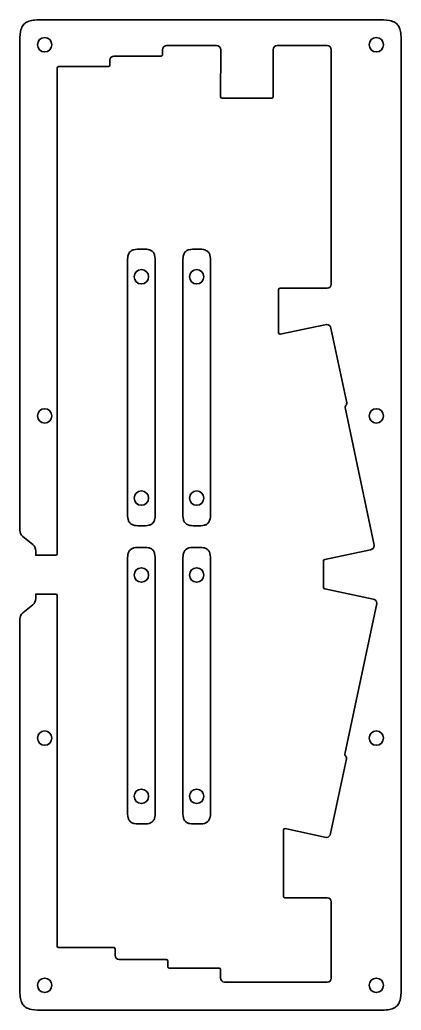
# Model space of a CAD drawing. Header units: millimetres. Extents: x -143 to 594, y -331 to 29.
# Drawn here: x 158 to 295.9, y -330.2 to 27.8 of the extents above; entities that cross this region are included whole.
import ezdxf

# ---------------------------------------------------------------- set-up
doc = ezdxf.new("R2010")
doc.units = ezdxf.units.MM
doc.header["$MEASUREMENT"] = 0
for name, color, linetype, lineweight in [('feet-middle_0', 7, 'Continuous', 0), ('feet-middle_1', 7, 'Continuous', 0), ('upper-middle', 7, 'Continuous', 0)]:
    doc.layers.add(name, color=color, linetype=linetype, lineweight=lineweight)

# ---------------------------------------------------------------- blocks, each defined once
blk = doc.blocks.new('Block_10')
at = {"layer": 'upper-middle', "color": 250, "lineweight": 35, "true_color": 0x231815}
for centre in [(166.97, 18.77), (286.93, 18.77), (166.97, -115.4), (286.93, -115.4), (166.97, -231.88), (286.93, -231.88), (166.97, -321.23), (286.93, -321.23)]:
    blk.add_circle(centre, 2.6, dxfattribs=at)
blk = doc.blocks.new('Block_11')
at = {"layer": 'upper-middle', "color": 250, "lineweight": 35, "true_color": 0x231815}
for centre in [(166.97, 18.77), (286.93, 18.77), (166.97, -115.4), (286.93, -115.4), (166.97, -231.88), (286.93, -231.88), (166.97, -321.23), (286.93, -321.23)]:
    blk.add_circle(centre, 2.6, dxfattribs=at)
blk = doc.blocks.new('Block_37')
at = {"layer": 'feet-middle_0', "color": 250, "lineweight": 35, "true_color": 0x231815}
for centre in [(201.95, -65.12), (201.95, -145.12)]:
    blk.add_circle(centre, 2.6, dxfattribs=at)
blk = doc.blocks.new('Block_36')
at = {"layer": 'feet-middle_0', "color": 250, "lineweight": 35, "true_color": 0x231815}
for centre in [(201.95, -172.92), (201.95, -252.92)]:
    blk.add_circle(centre, 2.6, dxfattribs=at)
at = {"layer": 'feet-middle_0'}
blk.add_blockref('Block_37', (0, 0), dxfattribs=at)
blk = doc.blocks.new('Block_39')
at = {"layer": 'feet-middle_0', "color": 250, "lineweight": 35, "true_color": 0x231815}
for centre in [(201.95, -65.12), (201.95, -145.12)]:
    blk.add_circle(centre, 2.6, dxfattribs=at)
blk = doc.blocks.new('Block_38')
at = {"layer": 'feet-middle_0', "color": 250, "lineweight": 35, "true_color": 0x231815}
for centre in [(201.95, -172.92), (201.95, -252.92)]:
    blk.add_circle(centre, 2.6, dxfattribs=at)
at = {"layer": 'feet-middle_0'}
blk.add_blockref('Block_39', (0, 0), dxfattribs=at)
blk = doc.blocks.new('Block_41')
at = {"layer": 'feet-middle_1', "color": 250, "lineweight": 35, "true_color": 0x231815}
for centre in [(221.95, -65.12), (221.95, -145.12)]:
    blk.add_circle(centre, 2.6, dxfattribs=at)
blk = doc.blocks.new('Block_40')
at = {"layer": 'feet-middle_1', "color": 250, "lineweight": 35, "true_color": 0x231815}
for centre in [(221.95, -172.92), (221.95, -252.92)]:
    blk.add_circle(centre, 2.6, dxfattribs=at)
at = {"layer": 'feet-middle_1'}
blk.add_blockref('Block_41', (0, 0), dxfattribs=at)
blk = doc.blocks.new('Block_43')
at = {"layer": 'feet-middle_1', "color": 250, "lineweight": 35, "true_color": 0x231815}
for centre in [(221.95, -65.12), (221.95, -145.12)]:
    blk.add_circle(centre, 2.6, dxfattribs=at)
blk = doc.blocks.new('Block_42')
at = {"layer": 'feet-middle_1', "color": 250, "lineweight": 35, "true_color": 0x231815}
for centre in [(221.95, -172.92), (221.95, -252.92)]:
    blk.add_circle(centre, 2.6, dxfattribs=at)
at = {"layer": 'feet-middle_1'}
blk.add_blockref('Block_43', (0, 0), dxfattribs=at)

msp = doc.modelspace()

# ---------------------------------------------------------------- linework, layer by layer
at = {"layer": 'feet-middle_0', "color": 250, "lineweight": 35, "true_color": 0x231815}
for points in [[(201.95, -155.12), (201.01, -155.12), (200.19, -155.12), (199.47, -154.98), (199.06, -154.9), (198.66, -154.76), (198.3, -154.54), (198.02, -154.36), (197.78, -154.13), (197.59, -153.86), (197.39, -153.57), (197.25, -153.24), (197.16, -152.9), (196.95, -152.12), (196.95, -151.19), (196.95, -150.12), (196.95, -150.12), (196.95, -60.12), (196.95, -60.12), (196.95, -59.19), (196.95, -58.36), (197.09, -57.64), (197.17, -57.23), (197.31, -56.83), (197.53, -56.48), (197.71, -56.19), (197.94, -55.96), (198.21, -55.77), (198.5, -55.56), (198.83, -55.43), (199.17, -55.34), (199.95, -55.12), (200.88, -55.12), (201.95, -55.12), (202.89, -55.12), (203.71, -55.12), (204.43, -55.26), (204.84, -55.35), (205.24, -55.48), (205.59, -55.71), (205.88, -55.89), (206.11, -56.11), (206.31, -56.39), (206.51, -56.68), (206.64, -57), (206.74, -57.34), (206.95, -58.13), (206.95, -59.05), (206.95, -60.12), (206.95, -60.12), (206.95, -150.12), (206.95, -150.12), (206.95, -151.06), (206.95, -151.88), (206.81, -152.6), (206.72, -153.01), (206.59, -153.41), (206.36, -153.77), (206.18, -154.05), (205.96, -154.29), (205.68, -154.48), (205.39, -154.68), (205.07, -154.82), (204.73, -154.91), (203.95, -155.12), (203.02, -155.12), (201.95, -155.12)], [(201.95, -155.12), (201.01, -155.12), (200.19, -155.12), (199.47, -154.98), (199.06, -154.9), (198.66, -154.76), (198.3, -154.54), (198.02, -154.36), (197.78, -154.13), (197.59, -153.86), (197.39, -153.57), (197.25, -153.24), (197.16, -152.9), (196.95, -152.12), (196.95, -151.19), (196.95, -150.12), (196.95, -150.12), (196.95, -60.12), (196.95, -60.12), (196.95, -59.19), (196.95, -58.36), (197.09, -57.64), (197.17, -57.23), (197.31, -56.83), (197.53, -56.48), (197.71, -56.19), (197.94, -55.96), (198.21, -55.77), (198.5, -55.56), (198.83, -55.43), (199.17, -55.34), (199.95, -55.12), (200.88, -55.12), (201.95, -55.12), (202.89, -55.12), (203.71, -55.12), (204.43, -55.26), (204.84, -55.35), (205.24, -55.48), (205.59, -55.71), (205.88, -55.89), (206.11, -56.11), (206.31, -56.39), (206.51, -56.68), (206.64, -57), (206.74, -57.34), (206.95, -58.13), (206.95, -59.05), (206.95, -60.12), (206.95, -60.12), (206.95, -150.12), (206.95, -150.12), (206.95, -151.06), (206.95, -151.88), (206.81, -152.6), (206.72, -153.01), (206.59, -153.41), (206.36, -153.77), (206.18, -154.05), (205.96, -154.29), (205.68, -154.48), (205.39, -154.68), (205.07, -154.82), (204.73, -154.91), (203.95, -155.12), (203.02, -155.12), (201.95, -155.12)], [(201.95, -262.92), (201.01, -262.92), (200.19, -262.92), (199.47, -262.78), (199.06, -262.69), (198.66, -262.56), (198.3, -262.33), (198.02, -262.15), (197.78, -261.93), (197.59, -261.65), (197.39, -261.36), (197.25, -261.04), (197.16, -260.7), (196.95, -259.91), (196.95, -258.99), (196.95, -257.92), (196.95, -257.92), (196.95, -167.92), (196.95, -167.92), (196.95, -166.98), (196.95, -166.16), (197.09, -165.44), (197.17, -165.03), (197.31, -164.63), (197.53, -164.27), (197.71, -163.99), (197.94, -163.75), (198.21, -163.56), (198.5, -163.36), (198.83, -163.22), (199.17, -163.13), (199.95, -162.92), (200.88, -162.92), (201.95, -162.92), (202.89, -162.92), (203.71, -162.92), (204.43, -163.06), (204.84, -163.14), (205.24, -163.28), (205.59, -163.5), (205.88, -163.68), (206.11, -163.91), (206.31, -164.18), (206.51, -164.47), (206.64, -164.8), (206.74, -165.14), (206.95, -165.92), (206.95, -166.85), (206.95, -167.92), (206.95, -167.92), (206.95, -257.92), (206.95, -257.92), (206.95, -258.85), (206.95, -259.68), (206.81, -260.4), (206.72, -260.81), (206.59, -261.21), (206.36, -261.56), (206.18, -261.85), (205.96, -262.08), (205.68, -262.27), (205.39, -262.48), (205.07, -262.61), (204.73, -262.7), (203.95, -262.92), (203.02, -262.92), (201.95, -262.92)], [(201.95, -262.92), (201.01, -262.92), (200.19, -262.92), (199.47, -262.78), (199.06, -262.69), (198.66, -262.56), (198.3, -262.33), (198.02, -262.15), (197.78, -261.93), (197.59, -261.65), (197.39, -261.36), (197.25, -261.04), (197.16, -260.7), (196.95, -259.91), (196.95, -258.99), (196.95, -257.92), (196.95, -257.92), (196.95, -167.92), (196.95, -167.92), (196.95, -166.98), (196.95, -166.16), (197.09, -165.44), (197.17, -165.03), (197.31, -164.63), (197.53, -164.27), (197.71, -163.99), (197.94, -163.75), (198.21, -163.56), (198.5, -163.36), (198.83, -163.22), (199.17, -163.13), (199.95, -162.92), (200.88, -162.92), (201.95, -162.92), (202.89, -162.92), (203.71, -162.92), (204.43, -163.06), (204.84, -163.14), (205.24, -163.28), (205.59, -163.5), (205.88, -163.68), (206.11, -163.91), (206.31, -164.18), (206.51, -164.47), (206.64, -164.8), (206.74, -165.14), (206.95, -165.92), (206.95, -166.85), (206.95, -167.92), (206.95, -167.92), (206.95, -257.92), (206.95, -257.92), (206.95, -258.85), (206.95, -259.68), (206.81, -260.4), (206.72, -260.81), (206.59, -261.21), (206.36, -261.56), (206.18, -261.85), (205.96, -262.08), (205.68, -262.27), (205.39, -262.48), (205.07, -262.61), (204.73, -262.7), (203.95, -262.92), (203.02, -262.92), (201.95, -262.92)]]:
    msp.add_open_spline(points, degree=3, knots=[0, 0, 0, 0, 1, 1, 1, 2, 2, 2, 3, 3, 3, 4, 4, 4, 5, 5, 5, 6, 6, 6, 7, 7, 7, 8, 8, 8, 9, 9, 9, 10, 10, 10, 11, 11, 11, 12, 12, 12, 13, 13, 13, 14, 14, 14, 15, 15, 15, 16, 16, 16, 17, 17, 17, 18, 18, 18, 19, 19, 19, 20, 20, 20, 21, 21, 21, 22, 22, 22, 22], dxfattribs=at)
at = {"layer": 'feet-middle_1', "color": 250, "lineweight": 35, "true_color": 0x231815}
for points in [[(221.95, -155.12), (221.01, -155.12), (220.19, -155.12), (219.47, -154.98), (219.06, -154.9), (218.66, -154.76), (218.3, -154.54), (218.02, -154.36), (217.78, -154.13), (217.59, -153.86), (217.39, -153.57), (217.25, -153.24), (217.16, -152.9), (216.95, -152.12), (216.95, -151.19), (216.95, -150.12), (216.95, -150.12), (216.95, -60.12), (216.95, -60.12), (216.95, -59.19), (216.95, -58.36), (217.09, -57.64), (217.17, -57.23), (217.31, -56.83), (217.53, -56.48), (217.71, -56.19), (217.94, -55.96), (218.21, -55.77), (218.5, -55.56), (218.83, -55.43), (219.17, -55.34), (219.95, -55.12), (220.88, -55.12), (221.95, -55.12), (222.89, -55.12), (223.71, -55.12), (224.43, -55.26), (224.84, -55.35), (225.24, -55.48), (225.59, -55.71), (225.88, -55.89), (226.11, -56.11), (226.31, -56.39), (226.51, -56.68), (226.64, -57), (226.74, -57.34), (226.95, -58.13), (226.95, -59.05), (226.95, -60.12), (226.95, -60.12), (226.95, -150.12), (226.95, -150.12), (226.95, -151.06), (226.95, -151.88), (226.81, -152.6), (226.72, -153.01), (226.59, -153.41), (226.36, -153.77), (226.18, -154.05), (225.96, -154.29), (225.68, -154.48), (225.39, -154.68), (225.07, -154.82), (224.73, -154.91), (223.95, -155.12), (223.02, -155.12), (221.95, -155.12)], [(221.95, -155.12), (221.01, -155.12), (220.19, -155.12), (219.47, -154.98), (219.06, -154.9), (218.66, -154.76), (218.3, -154.54), (218.02, -154.36), (217.78, -154.13), (217.59, -153.86), (217.39, -153.57), (217.25, -153.24), (217.16, -152.9), (216.95, -152.12), (216.95, -151.19), (216.95, -150.12), (216.95, -150.12), (216.95, -60.12), (216.95, -60.12), (216.95, -59.19), (216.95, -58.36), (217.09, -57.64), (217.17, -57.23), (217.31, -56.83), (217.53, -56.48), (217.71, -56.19), (217.94, -55.96), (218.21, -55.77), (218.5, -55.56), (218.83, -55.43), (219.17, -55.34), (219.95, -55.12), (220.88, -55.12), (221.95, -55.12), (222.89, -55.12), (223.71, -55.12), (224.43, -55.26), (224.84, -55.35), (225.24, -55.48), (225.59, -55.71), (225.88, -55.89), (226.11, -56.11), (226.31, -56.39), (226.51, -56.68), (226.64, -57), (226.74, -57.34), (226.95, -58.13), (226.95, -59.05), (226.95, -60.12), (226.95, -60.12), (226.95, -150.12), (226.95, -150.12), (226.95, -151.06), (226.95, -151.88), (226.81, -152.6), (226.72, -153.01), (226.59, -153.41), (226.36, -153.77), (226.18, -154.05), (225.96, -154.29), (225.68, -154.48), (225.39, -154.68), (225.07, -154.82), (224.73, -154.91), (223.95, -155.12), (223.02, -155.12), (221.95, -155.12)], [(221.95, -262.92), (221.01, -262.92), (220.19, -262.92), (219.47, -262.78), (219.06, -262.69), (218.66, -262.56), (218.3, -262.33), (218.02, -262.15), (217.78, -261.93), (217.59, -261.65), (217.39, -261.36), (217.25, -261.04), (217.16, -260.7), (216.95, -259.91), (216.95, -258.99), (216.95, -257.92), (216.95, -257.92), (216.95, -167.92), (216.95, -167.92), (216.95, -166.98), (216.95, -166.16), (217.09, -165.44), (217.17, -165.03), (217.31, -164.63), (217.53, -164.27), (217.71, -163.99), (217.94, -163.75), (218.21, -163.56), (218.5, -163.36), (218.83, -163.22), (219.17, -163.13), (219.95, -162.92), (220.88, -162.92), (221.95, -162.92), (222.89, -162.92), (223.71, -162.92), (224.43, -163.06), (224.84, -163.14), (225.24, -163.28), (225.59, -163.5), (225.88, -163.68), (226.11, -163.91), (226.31, -164.18), (226.51, -164.47), (226.64, -164.8), (226.74, -165.14), (226.95, -165.92), (226.95, -166.85), (226.95, -167.92), (226.95, -167.92), (226.95, -257.92), (226.95, -257.92), (226.95, -258.85), (226.95, -259.68), (226.81, -260.4), (226.72, -260.81), (226.59, -261.21), (226.36, -261.56), (226.18, -261.85), (225.96, -262.08), (225.68, -262.27), (225.39, -262.48), (225.07, -262.61), (224.73, -262.7), (223.95, -262.92), (223.02, -262.92), (221.95, -262.92)], [(221.95, -262.92), (221.01, -262.92), (220.19, -262.92), (219.47, -262.78), (219.06, -262.69), (218.66, -262.56), (218.3, -262.33), (218.02, -262.15), (217.78, -261.93), (217.59, -261.65), (217.39, -261.36), (217.25, -261.04), (217.16, -260.7), (216.95, -259.91), (216.95, -258.99), (216.95, -257.92), (216.95, -257.92), (216.95, -167.92), (216.95, -167.92), (216.95, -166.98), (216.95, -166.16), (217.09, -165.44), (217.17, -165.03), (217.31, -164.63), (217.53, -164.27), (217.71, -163.99), (217.94, -163.75), (218.21, -163.56), (218.5, -163.36), (218.83, -163.22), (219.17, -163.13), (219.95, -162.92), (220.88, -162.92), (221.95, -162.92), (222.89, -162.92), (223.71, -162.92), (224.43, -163.06), (224.84, -163.14), (225.24, -163.28), (225.59, -163.5), (225.88, -163.68), (226.11, -163.91), (226.31, -164.18), (226.51, -164.47), (226.64, -164.8), (226.74, -165.14), (226.95, -165.92), (226.95, -166.85), (226.95, -167.92), (226.95, -167.92), (226.95, -257.92), (226.95, -257.92), (226.95, -258.85), (226.95, -259.68), (226.81, -260.4), (226.72, -260.81), (226.59, -261.21), (226.36, -261.56), (226.18, -261.85), (225.96, -262.08), (225.68, -262.27), (225.39, -262.48), (225.07, -262.61), (224.73, -262.7), (223.95, -262.92), (223.02, -262.92), (221.95, -262.92)]]:
    msp.add_open_spline(points, degree=3, knots=[0, 0, 0, 0, 1, 1, 1, 2, 2, 2, 3, 3, 3, 4, 4, 4, 5, 5, 5, 6, 6, 6, 7, 7, 7, 8, 8, 8, 9, 9, 9, 10, 10, 10, 11, 11, 11, 12, 12, 12, 13, 13, 13, 14, 14, 14, 15, 15, 15, 16, 16, 16, 17, 17, 17, 18, 18, 18, 19, 19, 19, 20, 20, 20, 21, 21, 21, 22, 22, 22, 22], dxfattribs=at)
at = {"layer": 'upper-middle', "color": 250, "lineweight": 35, "true_color": 0x231815}
msp.add_open_spline([(161.67, 27.38), (161.04, 27.21), (160.52, 26.98), (160.07, 26.67), (159.63, 26.36), (159.27, 25.98), (158.98, 25.53), (158.64, 24.99), (158.39, 24.34), (158.23, 23.54), (157.97, 22.2), (157.97, 20.61), (157.97, 18.77), (157.97, 18.77), (157.97, -156.67), (157.97, -156.67), (157.97, -157.58), (158.38, -158.44), (159.09, -159.01), (159.09, -159.01), (162.64, -161.85), (162.64, -161.85), (163.35, -162.42), (163.76, -163.28), (163.76, -164.19), (163.76, -164.19), (163.76, -165.81), (163.76, -165.81), (163.79, -165.8), (163.82, -165.8), (163.86, -165.8), (163.86, -165.8), (170.98, -165.8), (170.98, -165.8), (171.25, -165.8), (171.48, -165.58), (171.48, -165.3), (171.48, -165.3), (171.48, 10.35), (171.48, 10.35), (171.48, 10.63), (171.7, 10.85), (171.98, 10.85), (171.98, 10.85), (190.03, 10.85), (190.03, 10.85), (190.3, 10.85), (190.53, 11.08), (190.53, 11.35), (190.53, 11.35), (190.53, 13.16), (190.53, 13.16), (190.53, 13.99), (191.2, 14.66), (192.03, 14.66), (192.03, 14.66), (209.08, 14.67), (209.08, 14.67), (209.35, 14.67), (209.58, 14.9), (209.58, 15.17), (209.58, 15.17), (209.58, 16.98), (209.58, 16.98), (209.58, 17.81), (210.25, 18.48), (211.08, 18.48), (211.08, 18.48), (229.13, 18.47), (229.13, 18.47), (229.95, 18.47), (230.63, 17.8), (230.63, 16.97), (230.63, 16.97), (230.62, -0.08), (230.62, -0.08), (230.62, -0.35), (230.84, -0.58), (231.12, -0.58), (231.12, -0.58), (249.08, -0.58), (249.08, -0.58), (249.35, -0.58), (249.58, -0.35), (249.58, -0.08), (249.58, -0.08), (249.58, 16.97), (249.58, 16.97), (249.58, 17.8), (250.25, 18.47), (251.08, 18.47), (251.08, 18.47), (269.15, 18.48), (269.15, 18.48), (269.97, 18.48), (270.65, 17.81), (270.65, 16.98), (270.65, 16.98), (270.64, -67.76), (270.64, -67.76), (270.64, -68.58), (269.96, -69.26), (269.14, -69.26), (269.14, -69.26), (252.09, -69.26), (252.09, -69.26), (251.81, -69.26), (251.59, -69.48), (251.59, -69.76), (251.59, -69.76), (251.59, -85.39), (251.59, -85.39), (251.59, -85.71), (251.88, -85.95), (252.19, -85.88), (252.19, -85.88), (268.87, -82.34), (268.87, -82.34), (268.87, -82.34), (268.98, -82.34), (268.98, -82.34), (269.76, -82.34), (270.4, -82.94), (270.47, -83.7), (270.47, -83.7), (276.22, -110.72), (276.22, -110.72), (276.22, -110.72), (276.22, -110.82), (276.22, -110.82), (276.22, -111.25), (276.04, -111.64), (275.75, -111.91), (275.62, -112.04), (275.56, -112.21), (275.6, -112.39), (275.6, -112.39), (286.19, -162.16), (286.19, -162.16), (286.19, -162.16), (286.19, -162.27), (286.19, -162.27), (286.19, -163.05), (285.58, -163.69), (284.82, -163.76), (284.82, -163.76), (268.26, -167.27), (268.26, -167.27), (268.03, -167.32), (267.87, -167.53), (267.87, -167.76), (267.87, -167.76), (267.86, -177.45), (267.86, -177.45), (267.86, -177.69), (268.02, -177.89), (268.25, -177.94), (268.25, -177.94), (285.73, -181.65), (285.73, -181.65), (286.49, -181.72), (287.1, -182.36), (287.1, -183.15), (287.1, -183.15), (287.1, -183.25), (287.1, -183.25), (287.1, -183.25), (275.52, -237.67), (275.52, -237.67), (275.48, -237.84), (275.55, -238.02), (275.68, -238.14), (275.97, -238.42), (276.15, -238.81), (276.15, -239.24), (276.15, -239.24), (276.15, -239.35), (276.15, -239.35), (276.15, -239.35), (270.39, -266.38), (270.39, -266.38), (270.32, -267.15), (269.68, -267.75), (268.9, -267.75), (268.9, -267.75), (268.79, -267.75), (268.79, -267.75), (268.79, -267.75), (253.96, -264.57), (253.96, -264.57), (253.65, -264.51), (253.36, -264.74), (253.36, -265.06), (253.36, -265.06), (253.36, -289.07), (253.36, -289.07), (253.36, -289.34), (253.58, -289.57), (253.86, -289.57), (253.86, -289.57), (269.13, -289.56), (269.13, -289.56), (269.95, -289.56), (270.63, -290.23), (270.63, -291.06), (270.63, -291.06), (270.64, -318.64), (270.64, -318.64), (270.64, -319.46), (269.96, -320.14), (269.14, -320.14), (269.14, -320.14), (232.05, -320.07), (232.05, -320.07), (231.22, -320.07), (230.55, -319.39), (230.55, -318.57), (230.55, -318.57), (230.55, -315.5), (230.55, -315.5), (230.55, -315.22), (230.33, -315), (230.05, -315), (230.05, -315), (211.98, -315), (211.98, -315), (211.7, -315), (211.48, -314.77), (211.48, -314.5), (211.48, -314.5), (211.48, -312.35), (211.48, -312.35), (211.48, -312.07), (211.25, -311.85), (210.98, -311.85), (210.98, -311.85), (193.93, -311.86), (193.93, -311.86), (193.1, -311.86), (192.43, -311.18), (192.43, -310.36), (192.43, -310.36), (192.43, -308.07), (192.43, -308.07), (192.43, -307.79), (192.2, -307.57), (191.93, -307.57), (191.93, -307.57), (171.98, -307.57), (171.98, -307.57), (171.7, -307.57), (171.48, -307.34), (171.48, -307.07), (171.48, -307.07), (171.48, -180.3), (171.48, -180.3), (171.48, -180.02), (171.25, -179.8), (170.98, -179.8), (170.98, -179.8), (163.86, -179.8), (163.86, -179.8), (163.82, -179.8), (163.79, -179.8), (163.76, -179.79), (163.76, -179.79), (163.76, -181.41), (163.76, -181.41), (163.76, -182.32), (163.35, -183.18), (162.64, -183.75), (162.64, -183.75), (159.09, -186.59), (159.09, -186.59), (158.38, -187.16), (157.97, -188.02), (157.97, -188.93), (157.97, -188.93), (157.97, -321.23), (157.97, -321.23), (157.97, -323.3), (157.97, -325.09), (158.36, -326.52), (158.53, -327.15), (158.76, -327.67), (159.07, -328.12), (159.38, -328.56), (159.76, -328.92), (160.21, -329.21), (160.75, -329.56), (161.4, -329.8), (162.21, -329.96), (163.54, -330.23), (165.13, -330.23), (166.97, -330.23), (166.97, -330.23), (286.93, -330.23), (286.93, -330.23), (289, -330.23), (290.79, -330.23), (292.23, -329.84), (292.85, -329.66), (293.38, -329.43), (293.83, -329.12), (294.26, -328.81), (294.63, -328.43), (294.92, -327.98), (295.26, -327.44), (295.51, -326.79), (295.67, -325.99), (295.93, -324.65), (295.93, -323.06), (295.93, -321.23), (295.93, -321.23), (295.93, 18.77), (295.93, 18.77), (295.93, 20.85), (295.93, 22.64), (295.54, 24.07), (295.37, 24.7), (295.13, 25.22), (294.82, 25.67), (294.52, 26.11), (294.14, 26.47), (293.69, 26.76), (293.15, 27.11), (292.49, 27.35), (291.69, 27.51), (290.36, 27.77), (288.77, 27.77), (286.93, 27.77), (286.93, 27.77), (166.97, 27.77), (166.97, 27.77), (164.9, 27.77), (163.11, 27.77), (161.67, 27.38)], degree=3, knots=[0, 0, 0, 0, 1, 1, 1, 2, 2, 2, 3, 3, 3, 4, 4, 4, 5, 5, 5, 6, 6, 6, 7, 7, 7, 8, 8, 8, 9, 9, 9, 10, 10, 10, 11, 11, 11, 12, 12, 12, 13, 13, 13, 14, 14, 14, 15, 15, 15, 16, 16, 16, 17, 17, 17, 18, 18, 18, 19, 19, 19, 20, 20, 20, 21, 21, 21, 22, 22, 22, 23, 23, 23, 24, 24, 24, 25, 25, 25, 26, 26, 26, 27, 27, 27, 28, 28, 28, 29, 29, 29, 30, 30, 30, 31, 31, 31, 32, 32, 32, 33, 33, 33, 34, 34, 34, 35, 35, 35, 36, 36, 36, 37, 37, 37, 38, 38, 38, 39, 39, 39, 40, 40, 40, 41, 41, 41, 42, 42, 42, 43, 43, 43, 44, 44, 44, 45, 45, 45, 46, 46, 46, 47, 47, 47, 48, 48, 48, 49, 49, 49, 50, 50, 50, 51, 51, 51, 52, 52, 52, 53, 53, 53, 54, 54, 54, 55, 55, 55, 56, 56, 56, 57, 57, 57, 58, 58, 58, 59, 59, 59, 60, 60, 60, 61, 61, 61, 62, 62, 62, 63, 63, 63, 64, 64, 64, 65, 65, 65, 66, 66, 66, 67, 67, 67, 68, 68, 68, 69, 69, 69, 70, 70, 70, 71, 71, 71, 72, 72, 72, 73, 73, 73, 74, 74, 74, 75, 75, 75, 76, 76, 76, 77, 77, 77, 78, 78, 78, 79, 79, 79, 80, 80, 80, 81, 81, 81, 82, 82, 82, 83, 83, 83, 84, 84, 84, 85, 85, 85, 86, 86, 86, 87, 87, 87, 88, 88, 88, 89, 89, 89, 90, 90, 90, 91, 91, 91, 92, 92, 92, 93, 93, 93, 94, 94, 94, 95, 95, 95, 96, 96, 96, 97, 97, 97, 98, 98, 98, 99, 99, 99, 100, 100, 100, 101, 101, 101, 102, 102, 102, 103, 103, 103, 104, 104, 104, 105, 105, 105, 106, 106, 106, 107, 107, 107, 108, 108, 108, 109, 109, 109, 110, 110, 110, 111, 111, 111, 112, 112, 112, 112], dxfattribs=at)
msp.add_open_spline([(161.67, 27.38), (161.04, 27.21), (160.52, 26.98), (160.07, 26.67), (159.63, 26.36), (159.27, 25.98), (158.98, 25.53), (158.64, 24.99), (158.39, 24.34), (158.23, 23.54), (157.97, 22.2), (157.97, 20.61), (157.97, 18.77), (157.97, 18.77), (157.97, -156.67), (157.97, -156.67), (157.97, -157.58), (158.38, -158.44), (159.09, -159.01), (159.09, -159.01), (162.64, -161.85), (162.64, -161.85), (163.35, -162.42), (163.76, -163.28), (163.76, -164.19), (163.76, -164.19), (163.76, -165.81), (163.76, -165.81), (163.79, -165.8), (163.82, -165.8), (163.86, -165.8), (163.86, -165.8), (170.98, -165.8), (170.98, -165.8), (171.25, -165.8), (171.48, -165.58), (171.48, -165.3), (171.48, -165.3), (171.48, 10.35), (171.48, 10.35), (171.48, 10.63), (171.7, 10.85), (171.98, 10.85), (171.98, 10.85), (190.03, 10.85), (190.03, 10.85), (190.3, 10.85), (190.53, 11.08), (190.53, 11.35), (190.53, 11.35), (190.53, 13.16), (190.53, 13.16), (190.53, 13.99), (191.2, 14.66), (192.03, 14.66), (192.03, 14.66), (209.08, 14.67), (209.08, 14.67), (209.35, 14.67), (209.58, 14.9), (209.58, 15.17), (209.58, 15.17), (209.58, 16.98), (209.58, 16.98), (209.58, 17.81), (210.25, 18.48), (211.08, 18.48), (211.08, 18.48), (229.13, 18.47), (229.13, 18.47), (229.95, 18.47), (230.63, 17.8), (230.63, 16.97), (230.63, 16.97), (230.62, -0.08), (230.62, -0.08), (230.62, -0.35), (230.84, -0.58), (231.12, -0.58), (231.12, -0.58), (249.08, -0.58), (249.08, -0.58), (249.35, -0.58), (249.58, -0.35), (249.58, -0.08), (249.58, -0.08), (249.58, 16.97), (249.58, 16.97), (249.58, 17.8), (250.25, 18.47), (251.08, 18.47), (251.08, 18.47), (269.15, 18.48), (269.15, 18.48), (269.97, 18.48), (270.65, 17.81), (270.65, 16.98), (270.65, 16.98), (270.64, -67.76), (270.64, -67.76), (270.64, -68.58), (269.96, -69.26), (269.14, -69.26), (269.14, -69.26), (252.09, -69.26), (252.09, -69.26), (251.81, -69.26), (251.59, -69.48), (251.59, -69.76), (251.59, -69.76), (251.59, -85.39), (251.59, -85.39), (251.59, -85.71), (251.88, -85.95), (252.19, -85.88), (252.19, -85.88), (268.87, -82.34), (268.87, -82.34), (268.87, -82.34), (268.98, -82.34), (268.98, -82.34), (269.76, -82.34), (270.4, -82.94), (270.47, -83.7), (270.47, -83.7), (276.22, -110.72), (276.22, -110.72), (276.22, -110.72), (276.22, -110.82), (276.22, -110.82), (276.22, -111.25), (276.04, -111.64), (275.75, -111.91), (275.62, -112.04), (275.56, -112.21), (275.6, -112.39), (275.6, -112.39), (286.19, -162.16), (286.19, -162.16), (286.19, -162.16), (286.19, -162.27), (286.19, -162.27), (286.19, -163.05), (285.58, -163.69), (284.82, -163.76), (284.82, -163.76), (268.26, -167.27), (268.26, -167.27), (268.03, -167.32), (267.87, -167.53), (267.87, -167.76), (267.87, -167.76), (267.86, -177.45), (267.86, -177.45), (267.86, -177.69), (268.02, -177.89), (268.25, -177.94), (268.25, -177.94), (285.73, -181.65), (285.73, -181.65), (286.49, -181.72), (287.1, -182.36), (287.1, -183.15), (287.1, -183.15), (287.1, -183.25), (287.1, -183.25), (287.1, -183.25), (275.52, -237.67), (275.52, -237.67), (275.48, -237.84), (275.55, -238.02), (275.68, -238.14), (275.97, -238.42), (276.15, -238.81), (276.15, -239.24), (276.15, -239.24), (276.15, -239.35), (276.15, -239.35), (276.15, -239.35), (270.39, -266.38), (270.39, -266.38), (270.32, -267.15), (269.68, -267.75), (268.9, -267.75), (268.9, -267.75), (268.79, -267.75), (268.79, -267.75), (268.79, -267.75), (253.96, -264.57), (253.96, -264.57), (253.65, -264.51), (253.36, -264.74), (253.36, -265.06), (253.36, -265.06), (253.36, -289.07), (253.36, -289.07), (253.36, -289.34), (253.58, -289.57), (253.86, -289.57), (253.86, -289.57), (269.13, -289.56), (269.13, -289.56), (269.95, -289.56), (270.63, -290.23), (270.63, -291.06), (270.63, -291.06), (270.64, -318.64), (270.64, -318.64), (270.64, -319.46), (269.96, -320.14), (269.14, -320.14), (269.14, -320.14), (232.05, -320.07), (232.05, -320.07), (231.22, -320.07), (230.55, -319.39), (230.55, -318.57), (230.55, -318.57), (230.55, -315.5), (230.55, -315.5), (230.55, -315.22), (230.33, -315), (230.05, -315), (230.05, -315), (211.98, -315), (211.98, -315), (211.7, -315), (211.48, -314.77), (211.48, -314.5), (211.48, -314.5), (211.48, -312.35), (211.48, -312.35), (211.48, -312.07), (211.25, -311.85), (210.98, -311.85), (210.98, -311.85), (193.93, -311.86), (193.93, -311.86), (193.1, -311.86), (192.43, -311.18), (192.43, -310.36), (192.43, -310.36), (192.43, -308.07), (192.43, -308.07), (192.43, -307.79), (192.2, -307.57), (191.93, -307.57), (191.93, -307.57), (171.98, -307.57), (171.98, -307.57), (171.7, -307.57), (171.48, -307.34), (171.48, -307.07), (171.48, -307.07), (171.48, -180.3), (171.48, -180.3), (171.48, -180.02), (171.25, -179.8), (170.98, -179.8), (170.98, -179.8), (163.86, -179.8), (163.86, -179.8), (163.82, -179.8), (163.79, -179.8), (163.76, -179.79), (163.76, -179.79), (163.76, -181.41), (163.76, -181.41), (163.76, -182.32), (163.35, -183.18), (162.64, -183.75), (162.64, -183.75), (159.09, -186.59), (159.09, -186.59), (158.38, -187.16), (157.97, -188.02), (157.97, -188.93), (157.97, -188.93), (157.97, -321.23), (157.97, -321.23), (157.97, -323.3), (157.97, -325.09), (158.36, -326.52), (158.53, -327.15), (158.76, -327.67), (159.07, -328.12), (159.38, -328.56), (159.76, -328.92), (160.21, -329.21), (160.75, -329.56), (161.4, -329.8), (162.21, -329.96), (163.54, -330.23), (165.13, -330.23), (166.97, -330.23), (166.97, -330.23), (286.93, -330.23), (286.93, -330.23), (289, -330.23), (290.79, -330.23), (292.23, -329.84), (292.85, -329.66), (293.38, -329.43), (293.83, -329.12), (294.26, -328.81), (294.63, -328.43), (294.92, -327.98), (295.26, -327.44), (295.51, -326.79), (295.67, -325.99), (295.93, -324.65), (295.93, -323.06), (295.93, -321.23), (295.93, -321.23), (295.93, 18.77), (295.93, 18.77), (295.93, 20.85), (295.93, 22.64), (295.54, 24.07), (295.37, 24.7), (295.13, 25.22), (294.82, 25.67), (294.52, 26.11), (294.14, 26.47), (293.69, 26.76), (293.15, 27.11), (292.49, 27.35), (291.69, 27.51), (290.36, 27.77), (288.77, 27.77), (286.93, 27.77), (286.93, 27.77), (166.97, 27.77), (166.97, 27.77), (164.9, 27.77), (163.11, 27.77), (161.67, 27.38)], degree=3, knots=[0, 0, 0, 0, 1, 1, 1, 2, 2, 2, 3, 3, 3, 4, 4, 4, 5, 5, 5, 6, 6, 6, 7, 7, 7, 8, 8, 8, 9, 9, 9, 10, 10, 10, 11, 11, 11, 12, 12, 12, 13, 13, 13, 14, 14, 14, 15, 15, 15, 16, 16, 16, 17, 17, 17, 18, 18, 18, 19, 19, 19, 20, 20, 20, 21, 21, 21, 22, 22, 22, 23, 23, 23, 24, 24, 24, 25, 25, 25, 26, 26, 26, 27, 27, 27, 28, 28, 28, 29, 29, 29, 30, 30, 30, 31, 31, 31, 32, 32, 32, 33, 33, 33, 34, 34, 34, 35, 35, 35, 36, 36, 36, 37, 37, 37, 38, 38, 38, 39, 39, 39, 40, 40, 40, 41, 41, 41, 42, 42, 42, 43, 43, 43, 44, 44, 44, 45, 45, 45, 46, 46, 46, 47, 47, 47, 48, 48, 48, 49, 49, 49, 50, 50, 50, 51, 51, 51, 52, 52, 52, 53, 53, 53, 54, 54, 54, 55, 55, 55, 56, 56, 56, 57, 57, 57, 58, 58, 58, 59, 59, 59, 60, 60, 60, 61, 61, 61, 62, 62, 62, 63, 63, 63, 64, 64, 64, 65, 65, 65, 66, 66, 66, 67, 67, 67, 68, 68, 68, 69, 69, 69, 70, 70, 70, 71, 71, 71, 72, 72, 72, 73, 73, 73, 74, 74, 74, 75, 75, 75, 76, 76, 76, 77, 77, 77, 78, 78, 78, 79, 79, 79, 80, 80, 80, 81, 81, 81, 82, 82, 82, 83, 83, 83, 84, 84, 84, 85, 85, 85, 86, 86, 86, 87, 87, 87, 88, 88, 88, 89, 89, 89, 90, 90, 90, 91, 91, 91, 92, 92, 92, 93, 93, 93, 94, 94, 94, 95, 95, 95, 96, 96, 96, 97, 97, 97, 98, 98, 98, 99, 99, 99, 100, 100, 100, 101, 101, 101, 102, 102, 102, 103, 103, 103, 104, 104, 104, 105, 105, 105, 106, 106, 106, 107, 107, 107, 108, 108, 108, 109, 109, 109, 110, 110, 110, 111, 111, 111, 112, 112, 112, 112], dxfattribs=at)

# ---------------------------------------------------------------- block references
at = {"layer": 'feet-middle_0'}
for name in ['Block_36', 'Block_38']:
    msp.add_blockref(name, (0, 0), dxfattribs=at)
at = {"layer": 'feet-middle_1'}
for name in ['Block_40', 'Block_42']:
    msp.add_blockref(name, (0, 0), dxfattribs=at)
at = {"layer": 'upper-middle'}
for name in ['Block_10', 'Block_11']:
    msp.add_blockref(name, (0, 0), dxfattribs=at)

doc.saveas('drawing.dxf')
